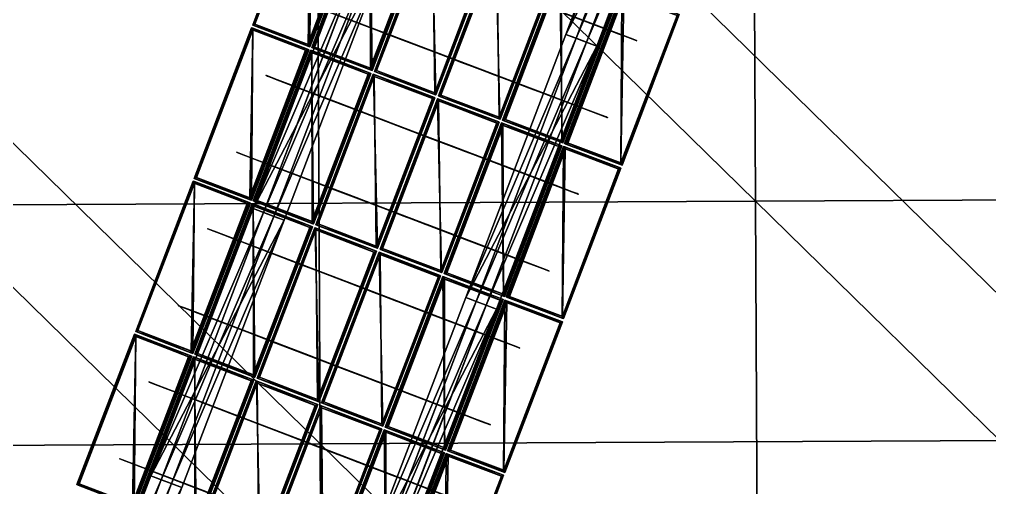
# Model space of a CAD drawing. Extents: x -372 to 678, y -263 to 741.
# Drawn here: x 276.87 to 291.61, y 249.42 to 256.54 of the extents above; entities that cross this region are included whole.
import ezdxf

# ---------------------------------------------------------------- set-up
doc = ezdxf.new("R2010")
doc.units = 0
doc.header["$LTSCALE"] = 0.0254
doc.layers.get('0').update_dxf_attribs({"linetype": 'CONTINUOUS'})
doc.layers.add('LOCATION_SNAPSHOT', color=144, linetype='CONTINUOUS')
doc.layers.add('LOCATION_TERRAIN', color=36, linetype='CONTINUOUS')

# ---------------------------------------------------------------- blocks, each defined once
blk = doc.blocks.new('LOCATION_SNAPSHOT')
at = {"color": 8}
mesh = blk.add_polyface(dxfattribs=at)
corners = [(-369.308, -262.945), (369.306, 262.947), (-371.821, 259.377), (371.824, -259.377)]
mesh.append_faces([[corners[k] for k in face] for face in [(0, 1, 2), (1, 0, 3)]], dxfattribs={"vtx0": -1, "color": 8})
blk = doc.blocks.new('LOCATION_TERRAIN')
at = {"color": 8}
mesh = blk.add_polyface(dxfattribs=at)
corners = [(281.435, 250.087, 4.674), (281.375, 262.523, 4.128), (268.814, 262.463, 4.07)]
mesh.append_faces([[corners[k] for k in face] for face in [(0, 1, 2)]], dxfattribs={"color": 8})
mesh = blk.add_polyface(dxfattribs=at)
corners = [(293.997, 250.147, 5.137), (293.937, 262.584, 4.778), (281.375, 262.523, 4.128)]
mesh.append_faces([[corners[k] for k in face] for face in [(0, 1, 2)]], dxfattribs={"color": 8})
mesh = blk.add_polyface(dxfattribs=at)
corners = [(293.997, 250.147, 5.137), (281.375, 262.523, 4.128), (281.435, 250.087, 4.674)]
mesh.append_faces([[corners[k] for k in face] for face in [(0, 1, 2)]], dxfattribs={"color": 8})
mesh = blk.add_polyface(dxfattribs=at)
corners = [(281.435, 250.087, 4.674), (268.814, 262.463, 4.07), (268.874, 250.026, 4.45)]
mesh.append_faces([[corners[k] for k in face] for face in [(0, 1, 2)]], dxfattribs={"color": 8})
mesh = blk.add_polyface(dxfattribs=at)
corners = [(294.057, 237.711, 5.556), (293.997, 250.147, 5.137), (281.435, 250.087, 4.674)]
mesh.append_faces([[corners[k] for k in face] for face in [(0, 1, 2)]], dxfattribs={"color": 8})
mesh = blk.add_polyface(dxfattribs=at)
corners = [(281.495, 237.651, 5.309), (281.435, 250.087, 4.674), (268.874, 250.026, 4.45)]
mesh.append_faces([[corners[k] for k in face] for face in [(0, 1, 2)]], dxfattribs={"color": 8})
mesh = blk.add_polyface(dxfattribs=at)
corners = [(281.495, 237.651, 5.309), (268.874, 250.026, 4.45), (268.934, 237.59, 4.913)]
mesh.append_faces([[corners[k] for k in face] for face in [(0, 1, 2)]], dxfattribs={"color": 8})
mesh = blk.add_polyface(dxfattribs=at)
corners = [(294.057, 237.711, 5.556), (281.435, 250.087, 4.674), (281.495, 237.651, 5.309)]
mesh.append_faces([[corners[k] for k in face] for face in [(0, 1, 2)]], dxfattribs={"color": 8})
blk = doc.blocks.new('LOCATION_SNAPSHOT_1')
at = {"color": 8}
mesh = blk.add_polyface(dxfattribs=at)
corners = [(-63.49, 214.773), (675.116, 740.668), (-66.007, 737.092), (677.638, 218.347)]
mesh.append_faces([[corners[k] for k in face] for face in [(0, 1, 2), (1, 0, 3)]], dxfattribs={"vtx0": -1, "color": 8})
blk = doc.blocks.new('LOCATION_TERRAIN_1')
at = {"color": 8}
mesh = blk.add_polyface(dxfattribs=at)
corners = [(288.051, 253.776, 4.765), (287.991, 266.213, 4.548), (275.43, 266.152, 4.173)]
mesh.append_faces([[corners[k] for k in face] for face in [(0, 1, 2)]], dxfattribs={"color": 8})
mesh = blk.add_polyface(dxfattribs=at)
corners = [(300.613, 253.837, 5.292), (300.553, 266.273, 5.166), (287.991, 266.213, 4.548)]
mesh.append_faces([[corners[k] for k in face] for face in [(0, 1, 2)]], dxfattribs={"color": 8})
mesh = blk.add_polyface(dxfattribs=at)
corners = [(300.613, 253.837, 5.292), (287.991, 266.213, 4.548), (288.051, 253.776, 4.765)]
mesh.append_faces([[corners[k] for k in face] for face in [(0, 1, 2)]], dxfattribs={"color": 8})
mesh = blk.add_polyface(dxfattribs=at)
corners = [(288.051, 253.776, 4.765), (275.43, 266.152, 4.173), (275.49, 253.716, 4.384)]
mesh.append_faces([[corners[k] for k in face] for face in [(0, 1, 2)]], dxfattribs={"color": 8})
mesh = blk.add_polyface(dxfattribs=at)
corners = [(300.673, 241.401, 5.596), (300.613, 253.837, 5.292), (288.051, 253.776, 4.765)]
mesh.append_faces([[corners[k] for k in face] for face in [(0, 1, 2)]], dxfattribs={"color": 8})
mesh = blk.add_polyface(dxfattribs=at)
corners = [(288.111, 241.34, 5.286), (288.051, 253.776, 4.765), (275.49, 253.716, 4.384)]
mesh.append_faces([[corners[k] for k in face] for face in [(0, 1, 2)]], dxfattribs={"color": 8})
mesh = blk.add_polyface(dxfattribs=at)
corners = [(288.111, 241.34, 5.286), (275.49, 253.716, 4.384), (275.55, 241.28, 4.961)]
mesh.append_faces([[corners[k] for k in face] for face in [(0, 1, 2)]], dxfattribs={"color": 8})
mesh = blk.add_polyface(dxfattribs=at)
corners = [(300.673, 241.401, 5.596), (288.051, 253.776, 4.765), (288.111, 241.34, 5.286)]
mesh.append_faces([[corners[k] for k in face] for face in [(0, 1, 2)]], dxfattribs={"color": 8})
blk = doc.blocks.new('GROUP_55')
at = {"color": 0}
for p, q in [((122.747, -4.022, 0.054), (118.323, -3.966, 0.03)), ((122.747, -4.022, 0.554), (118.323, -3.966, 0.53)), ((122.747, -4.022, 0.554), (118.323, -3.966, 0.53)), ((122.747, -4.022, 0.054), (118.323, -3.966, 0.03)), ((122.741, -4.522, 0.554), (122.747, -4.022, 0.554)), ((122.741, -4.522, 0.554), (122.747, -4.022, 0.554)), ((122.747, -4.022, 0.054), (122.745, -4.189, 0.054)), ((122.747, -4.022, 0.054), (122.745, -4.189, 0.054)), ((122.747, -4.022, 0.554), (122.747, -4.022, 0.054)), ((127.097, -4.069, 0.079), (122.747, -4.022, 0.054)), ((127.097, -4.069, 0.579), (122.747, -4.022, 0.554)), ((127.097, -4.069, 0.579), (122.747, -4.022, 0.554)), ((127.097, -4.069, 0.079), (122.747, -4.022, 0.054)), ((122.747, -4.022, 0.554), (122.747, -4.022, 0.054)), ((127.092, -4.569, 0.579), (127.097, -4.069, 0.579)), ((127.092, -4.569, 0.579), (127.097, -4.069, 0.579)), ((127.097, -4.069, 0.079), (127.095, -4.236, 0.079)), ((127.097, -4.069, 0.079), (127.095, -4.236, 0.079)), ((127.097, -4.069, 0.579), (127.097, -4.069, 0.079)), ((131.375, -4.106, 0.105), (127.097, -4.069, 0.079)), ((131.375, -4.106, 0.605), (127.097, -4.069, 0.579)), ((131.375, -4.106, 0.605), (127.097, -4.069, 0.579)), ((131.375, -4.106, 0.105), (127.097, -4.069, 0.079)), ((127.097, -4.069, 0.579), (127.097, -4.069, 0.079)), ((122.745, -4.189, 0.054), (118.321, -4.132, 0.03)), ((122.745, -4.189, 0.054), (118.321, -4.132, 0.03)), ((122.745, -4.189, 0.304), (118.321, -4.132, 0.28)), ((122.745, -4.189, 0.304), (118.321, -4.132, 0.28)), ((122.745, -4.189, 0.304), (122.743, -4.356, 0.304)), ((122.745, -4.189, 0.304), (122.743, -4.356, 0.304)), ((122.745, -4.189, 0.054), (122.745, -4.189, 0.304)), ((127.095, -4.236, 0.079), (122.745, -4.189, 0.054)), ((127.095, -4.236, 0.079), (122.745, -4.189, 0.054)), ((127.095, -4.236, 0.329), (122.745, -4.189, 0.304)), ((122.745, -4.189, 0.054), (122.745, -4.189, 0.304)), ((127.095, -4.236, 0.329), (122.745, -4.189, 0.304)), ((127.095, -4.236, 0.329), (127.094, -4.403, 0.329)), ((127.095, -4.236, 0.329), (127.094, -4.403, 0.329)), ((127.095, -4.236, 0.079), (127.095, -4.236, 0.329)), ((131.374, -4.273, 0.105), (127.095, -4.236, 0.079)), ((131.374, -4.273, 0.105), (127.095, -4.236, 0.079)), ((131.374, -4.273, 0.355), (127.095, -4.236, 0.329)), ((127.095, -4.236, 0.079), (127.095, -4.236, 0.329)), ((131.374, -4.273, 0.355), (127.095, -4.236, 0.329)), ((122.743, -4.356, 0.304), (118.319, -4.299, 0.28)), ((122.743, -4.356, 0.304), (118.319, -4.299, 0.28)), ((122.743, -4.356, 0.054), (118.319, -4.299, 0.03)), ((122.743, -4.356, 0.054), (118.319, -4.299, 0.03)), ((122.743, -4.356, 0.054), (122.741, -4.522, 0.054)), ((122.743, -4.356, 0.054), (122.741, -4.522, 0.054)), ((122.743, -4.356, 0.304), (122.743, -4.356, 0.054)), ((127.094, -4.403, 0.329), (122.743, -4.356, 0.304)), ((127.094, -4.403, 0.329), (122.743, -4.356, 0.304)), ((127.094, -4.403, 0.079), (122.743, -4.356, 0.054)), ((122.743, -4.356, 0.304), (122.743, -4.356, 0.054)), ((127.094, -4.403, 0.079), (122.743, -4.356, 0.054)), ((127.094, -4.403, 0.079), (127.092, -4.569, 0.079)), ((127.094, -4.403, 0.079), (127.092, -4.569, 0.079)), ((127.094, -4.403, 0.329), (127.094, -4.403, 0.079)), ((131.373, -4.439, 0.355), (127.094, -4.403, 0.329)), ((131.373, -4.439, 0.355), (127.094, -4.403, 0.329)), ((131.373, -4.439, 0.105), (127.094, -4.403, 0.079)), ((127.094, -4.403, 0.329), (127.094, -4.403, 0.079)), ((131.373, -4.439, 0.105), (127.094, -4.403, 0.079)), ((122.741, -4.522, 0.054), (118.316, -4.466, 0.03)), ((122.741, -4.522, 0.054), (118.316, -4.466, 0.03)), ((122.741, -4.522, 0.554), (118.316, -4.466, 0.53)), ((122.741, -4.522, 0.554), (118.316, -4.466, 0.53)), ((122.741, -4.522, 0.054), (122.741, -4.522, 0.554)), ((127.092, -4.569, 0.079), (122.741, -4.522, 0.054)), ((127.092, -4.569, 0.079), (122.741, -4.522, 0.054)), ((127.092, -4.569, 0.579), (122.741, -4.522, 0.554)), ((122.741, -4.522, 0.054), (122.741, -4.522, 0.554)), ((127.092, -4.569, 0.579), (122.741, -4.522, 0.554)), ((127.092, -4.569, 0.079), (127.092, -4.569, 0.579)), ((131.371, -4.606, 0.105), (127.092, -4.569, 0.079)), ((131.371, -4.606, 0.105), (127.092, -4.569, 0.079)), ((131.371, -4.606, 0.605), (127.092, -4.569, 0.579)), ((127.092, -4.569, 0.079), (127.092, -4.569, 0.579)), ((131.371, -4.606, 0.605), (127.092, -4.569, 0.579))]:
    blk.add_line(p, q, dxfattribs=at)
mesh = blk.add_polyface(dxfattribs=at)
corners = [(122.741, -4.522, 0.554), (118.323, -3.966, 0.53), (118.316, -4.466, 0.53), (122.747, -4.022, 0.554)]
mesh.append_faces([[corners[k] for k in face] for face in [(0, 1, 2), (1, 0, 3)]], dxfattribs={"vtx0": -1, "color": 0})
mesh = blk.add_polyface(dxfattribs=at)
corners = [(118.323, -3.966, 0.03), (122.745, -4.189, 0.054), (118.321, -4.132, 0.03), (122.747, -4.022, 0.054)]
mesh.append_faces([[corners[k] for k in face] for face in [(0, 1, 2), (1, 0, 3)]], dxfattribs={"vtx0": -1, "color": 0})
mesh = blk.add_polyface(dxfattribs=at)
corners = [(118.323, -3.966, 0.53), (122.747, -4.022, 0.054), (118.323, -3.966, 0.03), (122.747, -4.022, 0.554)]
mesh.append_faces([[corners[k] for k in face] for face in [(0, 1, 2), (1, 0, 3)]], dxfattribs={"vtx0": -1, "color": 0})
mesh = blk.add_polyface(dxfattribs=at)
corners = [(127.092, -4.569, 0.579), (122.747, -4.022, 0.554), (122.741, -4.522, 0.554), (127.097, -4.069, 0.579)]
mesh.append_faces([[corners[k] for k in face] for face in [(0, 1, 2), (1, 0, 3)]], dxfattribs={"vtx0": -1, "color": 0})
mesh = blk.add_polyface(dxfattribs=at)
corners = [(122.747, -4.022, 0.054), (127.095, -4.236, 0.079), (122.745, -4.189, 0.054), (127.097, -4.069, 0.079)]
mesh.append_faces([[corners[k] for k in face] for face in [(0, 1, 2), (1, 0, 3)]], dxfattribs={"vtx0": -1, "color": 0})
mesh = blk.add_polyface(dxfattribs=at)
corners = [(122.747, -4.022, 0.554), (127.097, -4.069, 0.079), (122.747, -4.022, 0.054), (127.097, -4.069, 0.579)]
mesh.append_faces([[corners[k] for k in face] for face in [(0, 1, 2), (1, 0, 3)]], dxfattribs={"vtx0": -1, "color": 0})
mesh = blk.add_polyface(dxfattribs=at)
corners = [(131.371, -4.606, 0.605), (127.097, -4.069, 0.579), (127.092, -4.569, 0.579), (131.375, -4.106, 0.605)]
mesh.append_faces([[corners[k] for k in face] for face in [(0, 1, 2), (1, 0, 3)]], dxfattribs={"vtx0": -1, "color": 0})
mesh = blk.add_polyface(dxfattribs=at)
corners = [(127.097, -4.069, 0.079), (131.374, -4.273, 0.105), (127.095, -4.236, 0.079), (131.375, -4.106, 0.105)]
mesh.append_faces([[corners[k] for k in face] for face in [(0, 1, 2), (1, 0, 3)]], dxfattribs={"vtx0": -1, "color": 0})
mesh = blk.add_polyface(dxfattribs=at)
corners = [(127.097, -4.069, 0.579), (131.375, -4.106, 0.105), (127.097, -4.069, 0.079), (131.375, -4.106, 0.605)]
mesh.append_faces([[corners[k] for k in face] for face in [(0, 1, 2), (1, 0, 3)]], dxfattribs={"vtx0": -1, "color": 0})
mesh = blk.add_polyface(dxfattribs=at)
corners = [(118.321, -4.132, 0.28), (122.743, -4.356, 0.304), (118.319, -4.299, 0.28), (122.745, -4.189, 0.304)]
mesh.append_faces([[corners[k] for k in face] for face in [(0, 1, 2), (1, 0, 3)]], dxfattribs={"vtx0": -1, "color": 0})
mesh = blk.add_polyface(dxfattribs=at)
corners = [(122.745, -4.189, 0.054), (118.321, -4.132, 0.28), (118.321, -4.132, 0.03), (122.745, -4.189, 0.304)]
mesh.append_faces([[corners[k] for k in face] for face in [(0, 1, 2), (1, 0, 3)]], dxfattribs={"vtx0": -1, "color": 0})
mesh = blk.add_polyface(dxfattribs=at)
corners = [(122.745, -4.189, 0.304), (127.094, -4.403, 0.329), (122.743, -4.356, 0.304), (127.095, -4.236, 0.329)]
mesh.append_faces([[corners[k] for k in face] for face in [(0, 1, 2), (1, 0, 3)]], dxfattribs={"vtx0": -1, "color": 0})
mesh = blk.add_polyface(dxfattribs=at)
corners = [(127.095, -4.236, 0.079), (122.745, -4.189, 0.304), (122.745, -4.189, 0.054), (127.095, -4.236, 0.329)]
mesh.append_faces([[corners[k] for k in face] for face in [(0, 1, 2), (1, 0, 3)]], dxfattribs={"vtx0": -1, "color": 0})
mesh = blk.add_polyface(dxfattribs=at)
corners = [(127.095, -4.236, 0.329), (131.373, -4.439, 0.355), (127.094, -4.403, 0.329), (131.374, -4.273, 0.355)]
mesh.append_faces([[corners[k] for k in face] for face in [(0, 1, 2), (1, 0, 3)]], dxfattribs={"vtx0": -1, "color": 0})
mesh = blk.add_polyface(dxfattribs=at)
corners = [(131.374, -4.273, 0.105), (127.095, -4.236, 0.329), (127.095, -4.236, 0.079), (131.374, -4.273, 0.355)]
mesh.append_faces([[corners[k] for k in face] for face in [(0, 1, 2), (1, 0, 3)]], dxfattribs={"vtx0": -1, "color": 0})
mesh = blk.add_polyface(dxfattribs=at)
corners = [(118.319, -4.299, 0.03), (122.741, -4.522, 0.054), (118.316, -4.466, 0.03), (122.743, -4.356, 0.054)]
mesh.append_faces([[corners[k] for k in face] for face in [(0, 1, 2), (1, 0, 3)]], dxfattribs={"vtx0": -1, "color": 0})
mesh = blk.add_polyface(dxfattribs=at)
corners = [(118.319, -4.299, 0.28), (122.743, -4.356, 0.054), (118.319, -4.299, 0.03), (122.743, -4.356, 0.304)]
mesh.append_faces([[corners[k] for k in face] for face in [(0, 1, 2), (1, 0, 3)]], dxfattribs={"vtx0": -1, "color": 0})
mesh = blk.add_polyface(dxfattribs=at)
corners = [(122.743, -4.356, 0.054), (127.092, -4.569, 0.079), (122.741, -4.522, 0.054), (127.094, -4.403, 0.079)]
mesh.append_faces([[corners[k] for k in face] for face in [(0, 1, 2), (1, 0, 3)]], dxfattribs={"vtx0": -1, "color": 0})
mesh = blk.add_polyface(dxfattribs=at)
corners = [(122.743, -4.356, 0.304), (127.094, -4.403, 0.079), (122.743, -4.356, 0.054), (127.094, -4.403, 0.329)]
mesh.append_faces([[corners[k] for k in face] for face in [(0, 1, 2), (1, 0, 3)]], dxfattribs={"vtx0": -1, "color": 0})
mesh = blk.add_polyface(dxfattribs=at)
corners = [(127.094, -4.403, 0.079), (131.371, -4.606, 0.105), (127.092, -4.569, 0.079), (131.373, -4.439, 0.105)]
mesh.append_faces([[corners[k] for k in face] for face in [(0, 1, 2), (1, 0, 3)]], dxfattribs={"vtx0": -1, "color": 0})
mesh = blk.add_polyface(dxfattribs=at)
corners = [(127.094, -4.403, 0.329), (131.373, -4.439, 0.105), (127.094, -4.403, 0.079), (131.373, -4.439, 0.355)]
mesh.append_faces([[corners[k] for k in face] for face in [(0, 1, 2), (1, 0, 3)]], dxfattribs={"vtx0": -1, "color": 0})
mesh = blk.add_polyface(dxfattribs=at)
corners = [(122.741, -4.522, 0.054), (118.316, -4.466, 0.53), (118.316, -4.466, 0.03), (122.741, -4.522, 0.554)]
mesh.append_faces([[corners[k] for k in face] for face in [(0, 1, 2), (1, 0, 3)]], dxfattribs={"vtx0": -1, "color": 0})
mesh = blk.add_polyface(dxfattribs=at)
corners = [(127.092, -4.569, 0.079), (122.741, -4.522, 0.554), (122.741, -4.522, 0.054), (127.092, -4.569, 0.579)]
mesh.append_faces([[corners[k] for k in face] for face in [(0, 1, 2), (1, 0, 3)]], dxfattribs={"vtx0": -1, "color": 0})
mesh = blk.add_polyface(dxfattribs=at)
corners = [(131.371, -4.606, 0.105), (127.092, -4.569, 0.579), (127.092, -4.569, 0.079), (131.371, -4.606, 0.605)]
mesh.append_faces([[corners[k] for k in face] for face in [(0, 1, 2), (1, 0, 3)]], dxfattribs={"vtx0": -1, "color": 0})
blk = doc.blocks.new('GROUP264_1')
at = {"color": 9}
blk.add_blockref('GROUP_55', (0, 0), dxfattribs=at)
blk = doc.blocks.new('GROUP263_1')
at = {"color": 0}
blk.add_blockref('GROUP264_1', (0, 0), dxfattribs=at)
blk = doc.blocks.new('GROUP_56')
at = {"color": 0}
for p, q in [((127.132, -4.07, 0.079), (122.781, -4.023, 0.054)), ((127.132, -4.07, 0.579), (122.781, -4.023, 0.554)), ((127.132, -4.07, 0.579), (122.781, -4.023, 0.554)), ((127.132, -4.07, 0.079), (122.781, -4.023, 0.054)), ((127.127, -4.57, 0.579), (127.132, -4.07, 0.579)), ((127.127, -4.57, 0.579), (127.132, -4.07, 0.579)), ((127.132, -4.07, 0.079), (127.13, -4.236, 0.079)), ((127.132, -4.07, 0.079), (127.13, -4.236, 0.079)), ((127.132, -4.07, 0.579), (127.132, -4.07, 0.079)), ((131.411, -4.107, 0.105), (127.132, -4.07, 0.079)), ((131.411, -4.107, 0.605), (127.132, -4.07, 0.579)), ((131.411, -4.107, 0.605), (127.132, -4.07, 0.579)), ((131.411, -4.107, 0.105), (127.132, -4.07, 0.079)), ((127.132, -4.07, 0.579), (127.132, -4.07, 0.079)), ((131.407, -4.607, 0.605), (131.411, -4.107, 0.605)), ((131.407, -4.607, 0.605), (131.411, -4.107, 0.605)), ((131.411, -4.107, 0.105), (131.41, -4.273, 0.105)), ((131.411, -4.107, 0.105), (131.41, -4.273, 0.105)), ((131.411, -4.107, 0.605), (131.411, -4.107, 0.105)), ((135.622, -4.134, 0.131), (131.411, -4.107, 0.105)), ((135.622, -4.134, 0.631), (131.411, -4.107, 0.605)), ((135.622, -4.134, 0.631), (131.411, -4.107, 0.605)), ((135.622, -4.134, 0.131), (131.411, -4.107, 0.105)), ((131.411, -4.107, 0.605), (131.411, -4.107, 0.105)), ((127.13, -4.236, 0.079), (122.779, -4.19, 0.054)), ((127.13, -4.236, 0.079), (122.779, -4.19, 0.054)), ((127.13, -4.236, 0.329), (122.779, -4.19, 0.304)), ((127.13, -4.236, 0.329), (122.779, -4.19, 0.304)), ((127.13, -4.236, 0.329), (127.129, -4.403, 0.329)), ((127.13, -4.236, 0.329), (127.129, -4.403, 0.329)), ((127.13, -4.236, 0.079), (127.13, -4.236, 0.329)), ((131.41, -4.273, 0.105), (127.13, -4.236, 0.079)), ((131.41, -4.273, 0.105), (127.13, -4.236, 0.079)), ((131.41, -4.273, 0.355), (127.13, -4.236, 0.329)), ((127.13, -4.236, 0.079), (127.13, -4.236, 0.329)), ((131.41, -4.273, 0.355), (127.13, -4.236, 0.329)), ((131.41, -4.273, 0.355), (131.409, -4.44, 0.355)), ((131.41, -4.273, 0.355), (131.409, -4.44, 0.355)), ((131.41, -4.273, 0.105), (131.41, -4.273, 0.355)), ((135.621, -4.301, 0.131), (131.41, -4.273, 0.105)), ((135.621, -4.301, 0.131), (131.41, -4.273, 0.105)), ((135.621, -4.301, 0.381), (131.41, -4.273, 0.355)), ((131.41, -4.273, 0.105), (131.41, -4.273, 0.355)), ((135.621, -4.301, 0.381), (131.41, -4.273, 0.355)), ((127.129, -4.403, 0.329), (122.777, -4.356, 0.304)), ((127.129, -4.403, 0.329), (122.777, -4.356, 0.304)), ((127.129, -4.403, 0.079), (122.777, -4.356, 0.054)), ((127.129, -4.403, 0.079), (122.777, -4.356, 0.054)), ((127.129, -4.403, 0.079), (127.127, -4.57, 0.079)), ((127.129, -4.403, 0.079), (127.127, -4.57, 0.079)), ((127.129, -4.403, 0.329), (127.129, -4.403, 0.079)), ((131.409, -4.44, 0.355), (127.129, -4.403, 0.329)), ((131.409, -4.44, 0.355), (127.129, -4.403, 0.329)), ((131.409, -4.44, 0.105), (127.129, -4.403, 0.079)), ((127.129, -4.403, 0.329), (127.129, -4.403, 0.079)), ((131.409, -4.44, 0.105), (127.129, -4.403, 0.079)), ((127.127, -4.57, 0.079), (122.775, -4.523, 0.054)), ((127.127, -4.57, 0.079), (122.775, -4.523, 0.054)), ((127.127, -4.57, 0.579), (122.775, -4.523, 0.554)), ((127.127, -4.57, 0.579), (122.775, -4.523, 0.554)), ((131.409, -4.44, 0.105), (131.407, -4.607, 0.105)), ((131.409, -4.44, 0.105), (131.407, -4.607, 0.105)), ((131.409, -4.44, 0.355), (131.409, -4.44, 0.105)), ((135.62, -4.467, 0.381), (131.409, -4.44, 0.355)), ((135.62, -4.467, 0.381), (131.409, -4.44, 0.355)), ((135.62, -4.467, 0.131), (131.409, -4.44, 0.105)), ((131.409, -4.44, 0.355), (131.409, -4.44, 0.105)), ((135.62, -4.467, 0.131), (131.409, -4.44, 0.105)), ((127.127, -4.57, 0.079), (127.127, -4.57, 0.579)), ((131.407, -4.607, 0.105), (127.127, -4.57, 0.079)), ((131.407, -4.607, 0.105), (127.127, -4.57, 0.079)), ((131.407, -4.607, 0.605), (127.127, -4.57, 0.579)), ((127.127, -4.57, 0.079), (127.127, -4.57, 0.579)), ((131.407, -4.607, 0.605), (127.127, -4.57, 0.579)), ((131.407, -4.607, 0.105), (131.407, -4.607, 0.605)), ((135.619, -4.634, 0.131), (131.407, -4.607, 0.105)), ((135.619, -4.634, 0.131), (131.407, -4.607, 0.105)), ((135.619, -4.634, 0.631), (131.407, -4.607, 0.605)), ((131.407, -4.607, 0.105), (131.407, -4.607, 0.605)), ((135.619, -4.634, 0.631), (131.407, -4.607, 0.605))]:
    blk.add_line(p, q, dxfattribs=at)
mesh = blk.add_polyface(dxfattribs=at)
corners = [(127.127, -4.57, 0.579), (122.781, -4.023, 0.554), (122.775, -4.523, 0.554), (127.132, -4.07, 0.579)]
mesh.append_faces([[corners[k] for k in face] for face in [(0, 1, 2), (1, 0, 3)]], dxfattribs={"vtx0": -1, "color": 0})
mesh = blk.add_polyface(dxfattribs=at)
corners = [(122.781, -4.023, 0.054), (127.13, -4.236, 0.079), (122.779, -4.19, 0.054), (127.132, -4.07, 0.079)]
mesh.append_faces([[corners[k] for k in face] for face in [(0, 1, 2), (1, 0, 3)]], dxfattribs={"vtx0": -1, "color": 0})
mesh = blk.add_polyface(dxfattribs=at)
corners = [(122.781, -4.023, 0.554), (127.132, -4.07, 0.079), (122.781, -4.023, 0.054), (127.132, -4.07, 0.579)]
mesh.append_faces([[corners[k] for k in face] for face in [(0, 1, 2), (1, 0, 3)]], dxfattribs={"vtx0": -1, "color": 0})
mesh = blk.add_polyface(dxfattribs=at)
corners = [(131.407, -4.607, 0.605), (127.132, -4.07, 0.579), (127.127, -4.57, 0.579), (131.411, -4.107, 0.605)]
mesh.append_faces([[corners[k] for k in face] for face in [(0, 1, 2), (1, 0, 3)]], dxfattribs={"vtx0": -1, "color": 0})
mesh = blk.add_polyface(dxfattribs=at)
corners = [(127.132, -4.07, 0.079), (131.41, -4.273, 0.105), (127.13, -4.236, 0.079), (131.411, -4.107, 0.105)]
mesh.append_faces([[corners[k] for k in face] for face in [(0, 1, 2), (1, 0, 3)]], dxfattribs={"vtx0": -1, "color": 0})
mesh = blk.add_polyface(dxfattribs=at)
corners = [(127.132, -4.07, 0.579), (131.411, -4.107, 0.105), (127.132, -4.07, 0.079), (131.411, -4.107, 0.605)]
mesh.append_faces([[corners[k] for k in face] for face in [(0, 1, 2), (1, 0, 3)]], dxfattribs={"vtx0": -1, "color": 0})
mesh = blk.add_polyface(dxfattribs=at)
corners = [(135.619, -4.634, 0.631), (131.411, -4.107, 0.605), (131.407, -4.607, 0.605), (135.622, -4.134, 0.631)]
mesh.append_faces([[corners[k] for k in face] for face in [(0, 1, 2), (1, 0, 3)]], dxfattribs={"vtx0": -1, "color": 0})
mesh = blk.add_polyface(dxfattribs=at)
corners = [(131.411, -4.107, 0.105), (135.621, -4.301, 0.131), (131.41, -4.273, 0.105), (135.622, -4.134, 0.131)]
mesh.append_faces([[corners[k] for k in face] for face in [(0, 1, 2), (1, 0, 3)]], dxfattribs={"vtx0": -1, "color": 0})
mesh = blk.add_polyface(dxfattribs=at)
corners = [(131.411, -4.107, 0.605), (135.622, -4.134, 0.131), (131.411, -4.107, 0.105), (135.622, -4.134, 0.631)]
mesh.append_faces([[corners[k] for k in face] for face in [(0, 1, 2), (1, 0, 3)]], dxfattribs={"vtx0": -1, "color": 0})
mesh = blk.add_polyface(dxfattribs=at)
corners = [(122.779, -4.19, 0.304), (127.129, -4.403, 0.329), (122.777, -4.356, 0.304), (127.13, -4.236, 0.329)]
mesh.append_faces([[corners[k] for k in face] for face in [(0, 1, 2), (1, 0, 3)]], dxfattribs={"vtx0": -1, "color": 0})
mesh = blk.add_polyface(dxfattribs=at)
corners = [(127.13, -4.236, 0.079), (122.779, -4.19, 0.304), (122.779, -4.19, 0.054), (127.13, -4.236, 0.329)]
mesh.append_faces([[corners[k] for k in face] for face in [(0, 1, 2), (1, 0, 3)]], dxfattribs={"vtx0": -1, "color": 0})
mesh = blk.add_polyface(dxfattribs=at)
corners = [(127.13, -4.236, 0.329), (131.409, -4.44, 0.355), (127.129, -4.403, 0.329), (131.41, -4.273, 0.355)]
mesh.append_faces([[corners[k] for k in face] for face in [(0, 1, 2), (1, 0, 3)]], dxfattribs={"vtx0": -1, "color": 0})
mesh = blk.add_polyface(dxfattribs=at)
corners = [(131.41, -4.273, 0.105), (127.13, -4.236, 0.329), (127.13, -4.236, 0.079), (131.41, -4.273, 0.355)]
mesh.append_faces([[corners[k] for k in face] for face in [(0, 1, 2), (1, 0, 3)]], dxfattribs={"vtx0": -1, "color": 0})
mesh = blk.add_polyface(dxfattribs=at)
corners = [(131.41, -4.273, 0.355), (135.62, -4.467, 0.381), (131.409, -4.44, 0.355), (135.621, -4.301, 0.381)]
mesh.append_faces([[corners[k] for k in face] for face in [(0, 1, 2), (1, 0, 3)]], dxfattribs={"vtx0": -1, "color": 0})
mesh = blk.add_polyface(dxfattribs=at)
corners = [(135.621, -4.301, 0.131), (131.41, -4.273, 0.355), (131.41, -4.273, 0.105), (135.621, -4.301, 0.381)]
mesh.append_faces([[corners[k] for k in face] for face in [(0, 1, 2), (1, 0, 3)]], dxfattribs={"vtx0": -1, "color": 0})
mesh = blk.add_polyface(dxfattribs=at)
corners = [(122.777, -4.356, 0.054), (127.127, -4.57, 0.079), (122.775, -4.523, 0.054), (127.129, -4.403, 0.079)]
mesh.append_faces([[corners[k] for k in face] for face in [(0, 1, 2), (1, 0, 3)]], dxfattribs={"vtx0": -1, "color": 0})
mesh = blk.add_polyface(dxfattribs=at)
corners = [(122.777, -4.356, 0.304), (127.129, -4.403, 0.079), (122.777, -4.356, 0.054), (127.129, -4.403, 0.329)]
mesh.append_faces([[corners[k] for k in face] for face in [(0, 1, 2), (1, 0, 3)]], dxfattribs={"vtx0": -1, "color": 0})
mesh = blk.add_polyface(dxfattribs=at)
corners = [(127.129, -4.403, 0.079), (131.407, -4.607, 0.105), (127.127, -4.57, 0.079), (131.409, -4.44, 0.105)]
mesh.append_faces([[corners[k] for k in face] for face in [(0, 1, 2), (1, 0, 3)]], dxfattribs={"vtx0": -1, "color": 0})
mesh = blk.add_polyface(dxfattribs=at)
corners = [(127.129, -4.403, 0.329), (131.409, -4.44, 0.105), (127.129, -4.403, 0.079), (131.409, -4.44, 0.355)]
mesh.append_faces([[corners[k] for k in face] for face in [(0, 1, 2), (1, 0, 3)]], dxfattribs={"vtx0": -1, "color": 0})
mesh = blk.add_polyface(dxfattribs=at)
corners = [(127.127, -4.57, 0.079), (122.775, -4.523, 0.554), (122.775, -4.523, 0.054), (127.127, -4.57, 0.579)]
mesh.append_faces([[corners[k] for k in face] for face in [(0, 1, 2), (1, 0, 3)]], dxfattribs={"vtx0": -1, "color": 0})
mesh = blk.add_polyface(dxfattribs=at)
corners = [(131.409, -4.44, 0.105), (135.619, -4.634, 0.131), (131.407, -4.607, 0.105), (135.62, -4.467, 0.131)]
mesh.append_faces([[corners[k] for k in face] for face in [(0, 1, 2), (1, 0, 3)]], dxfattribs={"vtx0": -1, "color": 0})
mesh = blk.add_polyface(dxfattribs=at)
corners = [(131.409, -4.44, 0.355), (135.62, -4.467, 0.131), (131.409, -4.44, 0.105), (135.62, -4.467, 0.381)]
mesh.append_faces([[corners[k] for k in face] for face in [(0, 1, 2), (1, 0, 3)]], dxfattribs={"vtx0": -1, "color": 0})
mesh = blk.add_polyface(dxfattribs=at)
corners = [(131.407, -4.607, 0.105), (127.127, -4.57, 0.579), (127.127, -4.57, 0.079), (131.407, -4.607, 0.605)]
mesh.append_faces([[corners[k] for k in face] for face in [(0, 1, 2), (1, 0, 3)]], dxfattribs={"vtx0": -1, "color": 0})
mesh = blk.add_polyface(dxfattribs=at)
corners = [(135.619, -4.634, 0.131), (131.407, -4.607, 0.605), (131.407, -4.607, 0.105), (135.619, -4.634, 0.631)]
mesh.append_faces([[corners[k] for k in face] for face in [(0, 1, 2), (1, 0, 3)]], dxfattribs={"vtx0": -1, "color": 0})
blk = doc.blocks.new('GROUP265_1')
at = {"color": 9}
blk.add_blockref('GROUP_56', (0, 0), dxfattribs=at)
blk = doc.blocks.new('GROUP264_2')
at = {"color": 0}
blk.add_blockref('GROUP265_1', (0, 0), dxfattribs=at)
blk = doc.blocks.new('SOLAR_PANEL_1')
at = {"color": 0}
for p, q in [((0, 0.025), (0, 2.475)), ((0, 2.475), (1, 2.475)), ((0, 2.475), (1, 2.475)), ((0, 2.475), (0, 2.475, 0.05)), ((0, 2.475, 0.05), (1, 2.475, 0.05)), ((0, 0.025), (0, 2.475)), ((0, 0.025, 0.05), (0, 2.475, 0.05)), ((0, 2.475), (0, 2.475, 0.05)), ((0, 2.475, 0.05), (1, 2.475, 0.05)), ((0, 0.025, 0.05), (0, 2.475, 0.05)), ((0.975, 2.45, 0.05), (0.025, 2.45, 0.05)), ((0.025, 2.45, 0.05), (0.025, 0.05, 0.05)), ((0.975, 2.45, 0.05), (0.025, 2.45, 0.05)), ((0.025, 2.45, 0.05), (0.025, 2.45, 0.04)), ((0.975, 2.45, 0.04), (0.025, 2.45, 0.04)), ((0.025, 2.45, 0.05), (0.025, 0.05, 0.05)), ((0.025, 2.45, 0.04), (0.025, 0.05, 0.04)), ((0.025, 2.45, 0.05), (0.025, 2.45, 0.04)), ((0.025, 2.45, 0.04), (0.025, 0.05, 0.04)), ((0.975, 2.45, 0.04), (0.025, 2.45, 0.04)), ((0.975, 0.05, 0.05), (0.975, 2.45, 0.05)), ((0.975, 2.45, 0.05), (0.975, 2.45, 0.04)), ((0.975, 0.05, 0.05), (0.975, 2.45, 0.05)), ((0.975, 2.45, 0.05), (0.975, 2.45, 0.04)), ((0.975, 0.05, 0.04), (0.975, 2.45, 0.04)), ((0.975, 0.05, 0.04), (0.975, 2.45, 0.04)), ((1, 2.475), (1, 0.025)), ((1, 2.475), (1, 0.025)), ((1, 2.475), (1, 2.475, 0.05)), ((1, 2.475, 0.05), (1, 0.025, 0.05)), ((1, 2.475), (1, 2.475, 0.05)), ((1, 2.475, 0.05), (1, 0.025, 0.05)), ((1, 0.025), (0, 0.025)), ((0, 0.025), (0, 0.025, 0.05)), ((1, 0.025), (0, 0.025)), ((1, 0.025, 0.05), (0, 0.025, 0.05)), ((0, 0.025), (0, 0.025, 0.05)), ((1, 0.025, 0.05), (0, 0.025, 0.05)), ((0.025, 0.05, 0.05), (0.975, 0.05, 0.05)), ((0.025, 0.05, 0.05), (0.025, 0.05, 0.04)), ((0.025, 0.05, 0.05), (0.975, 0.05, 0.05)), ((0.025, 0.05, 0.04), (0.975, 0.05, 0.04)), ((0.025, 0.05, 0.05), (0.025, 0.05, 0.04)), ((0.025, 0.05, 0.04), (0.975, 0.05, 0.04)), ((0.975, 0.05, 0.05), (0.975, 0.05, 0.04)), ((0.975, 0.05, 0.05), (0.975, 0.05, 0.04)), ((1, 0.025), (1, 0.025, 0.05)), ((1, 0.025), (1, 0.025, 0.05))]:
    blk.add_line(p, q, dxfattribs=at)
mesh = blk.add_polyface(dxfattribs=at)
corners = [(0, 2.475), (1, 0.025), (0, 0.025), (1, 2.475)]
mesh.append_faces([[corners[k] for k in face] for face in [(0, 1, 2), (1, 0, 3)]], dxfattribs={"vtx0": -1, "color": 0})
mesh = blk.add_polyface(dxfattribs=at)
corners = [(0, 2.475, 0.05), (1, 2.475), (0, 2.475), (1, 2.475, 0.05)]
mesh.append_faces([[corners[k] for k in face] for face in [(0, 1, 2), (1, 0, 3)]], dxfattribs={"vtx0": -1, "color": 0})
mesh = blk.add_polyface(dxfattribs=at)
corners = [(0, 2.475, 0.05), (0, 0.025), (0, 0.025, 0.05), (0, 2.475)]
mesh.append_faces([[corners[k] for k in face] for face in [(0, 1, 2), (1, 0, 3)]], dxfattribs={"vtx0": -1, "color": 0})
mesh = blk.add_polyface(dxfattribs=at)
corners = [(0, 0.025, 0.05), (0.025, 0.05, 0.05), (0, 2.475, 0.05), (1, 0.025, 0.05), (0.975, 0.05, 0.05), (0.975, 2.45, 0.05), (0.025, 2.45, 0.05), (1, 2.475, 0.05)]
mesh.append_faces([[corners[k] for k in face] for face in [(0, 1, 2), (1, 3, 4), (4, 3, 5), (2, 6, 7), (6, 2, 1), (7, 5, 3)]], dxfattribs={"vtx0": -1, "vtx1": -1, "color": 0})
mesh.append_faces([[corners[k] for k in face] for face in [(1, 0, 3), (7, 6, 5)]], dxfattribs={"vtx0": -1, "vtx2": -1, "color": 0})
mesh = blk.add_polyface(dxfattribs=at)
corners = [(0.975, 2.45, 0.05), (0.025, 2.45, 0.04), (0.975, 2.45, 0.04), (0.025, 2.45, 0.05)]
mesh.append_faces([[corners[k] for k in face] for face in [(0, 1, 2), (1, 0, 3)]], dxfattribs={"vtx0": -1, "color": 0})
mesh = blk.add_polyface(dxfattribs=at)
corners = [(0.025, 2.45, 0.04), (0.025, 0.05, 0.05), (0.025, 0.05, 0.04), (0.025, 2.45, 0.05)]
mesh.append_faces([[corners[k] for k in face] for face in [(0, 1, 2), (1, 0, 3)]], dxfattribs={"vtx0": -1, "color": 0})
at = {"color": 153}
mesh = blk.add_polyface(dxfattribs=at)
corners = [(0.975, 0.05, 0.04), (0.025, 2.45, 0.04), (0.025, 0.05, 0.04), (0.975, 2.45, 0.04)]
mesh.append_faces([[corners[k] for k in face] for face in [(0, 1, 2), (1, 0, 3)]], dxfattribs={"vtx0": -1, "color": 153})
at = {"color": 0}
mesh = blk.add_polyface(dxfattribs=at)
corners = [(0.975, 2.45, 0.05), (0.975, 0.05, 0.04), (0.975, 0.05, 0.05), (0.975, 2.45, 0.04)]
mesh.append_faces([[corners[k] for k in face] for face in [(0, 1, 2), (1, 0, 3)]], dxfattribs={"vtx0": -1, "color": 0})
mesh = blk.add_polyface(dxfattribs=at)
corners = [(1, 2.475), (1, 0.025, 0.05), (1, 0.025), (1, 2.475, 0.05)]
mesh.append_faces([[corners[k] for k in face] for face in [(0, 1, 2), (1, 0, 3)]], dxfattribs={"vtx0": -1, "color": 0})
mesh = blk.add_polyface(dxfattribs=at)
corners = [(1, 0.025), (0, 0.025, 0.05), (0, 0.025), (1, 0.025, 0.05)]
mesh.append_faces([[corners[k] for k in face] for face in [(0, 1, 2), (1, 0, 3)]], dxfattribs={"vtx0": -1, "color": 0})
mesh = blk.add_polyface(dxfattribs=at)
corners = [(0.025, 0.05, 0.04), (0.975, 0.05, 0.05), (0.975, 0.05, 0.04), (0.025, 0.05, 0.05)]
mesh.append_faces([[corners[k] for k in face] for face in [(0, 1, 2), (1, 0, 3)]], dxfattribs={"vtx0": -1, "color": 0})
blk = doc.blocks.new('SOLAR_PANEL_STRUCTURE')
at = {"color": 0}
for p, q in [((5.014, 0, -0.009), (2.98, 0, -0.009)), ((2.98, 0, 0.031), (3.456, 0, 0.031)), ((3.456, 0, 0.031), (2.98, 0, 0.716)), ((3.021, 0, 0.728), (3.496, 0, 0.045)), ((3.496, 0, 0.045), (3.971, 0, 0.647)), ((4.009, 0, 0.631), (3.536, 0, 0.031)), ((3.536, 0, 0.031), (4.457, 0, 0.031)), ((4.457, 0, 0.031), (4.009, 0, 0.631)), ((4.059, 0, 0.63), (4.501, 0, 0.039)), ((4.501, 0, 0.039), (4.964, 0, 0.396)), ((4.555, 0, 0.031), (4.989, 0, 0.031)), ((4.989, 0, 0.365), (4.555, 0, 0.031)), ((4.989, 0, 0.031), (4.989, 0, 0.365)), ((5.417, 0, 0.2), (5.014, 0, -0.009)), ((5.029, 0, 0.374), (5.029, 0, 0.044)), ((5.029, 0, 0.044), (5.37, 0, 0.221)), ((5.496, 0, 0.165), (5.513, 0, 0.201))]:
    blk.add_line(p, q, dxfattribs=at)
at = {"color": 0, "extrusion": (4.81162e-16, 1, -7.04887e-16)}
blk.add_arc((-2.98, -5.374), 6.145, 90, 114.4293, dxfattribs=at)
at = {"color": 0}
mesh = blk.add_polyface(dxfattribs=at)
corners = [(4.457, 0, 0.031), (4.555, 0, 0.031), (3.536, 0, 0.031), (4.501, 0, 0.039), (4.989, 0, 0.365), (4.964, 0, 0.396), (5.029, 0, 0.374), (4.009, 0, 0.631), (4.059, 0, 0.63), (3.496, 0, 0.045), (3.971, 0, 0.647), (3.456, 0, 0.031), (2.98, 0, 0.716), (3.021, 0, 0.728), (2.98, 0, 0.771), (5.014, 0, -0.009), (5.029, 0, 0.044), (5.417, 0, 0.2), (4.989, 0, 0.031), (2.98, 0, -0.009), (5.37, 0, 0.221), (5.513, 0, 0.201), (5.016, 0, 0.424), (4.013, 0, 0.684), (5.496, 0, 0.165), (2.98, 0, 0.031)]
mesh.append_faces([[corners[k] for k in face] for face in [(0, 1, 2), (1, 3, 4), (7, 3, 0), (3, 7, 8), (9, 12, 13), (15, 16, 17), (18, 2, 1), (21, 20, 22), (22, 8, 23), (23, 13, 14), (4, 16, 18), (16, 4, 6)]], dxfattribs={"vtx0": -1, "vtx1": -1, "color": 0})
mesh.append_faces([[corners[k] for k in face] for face in [(1, 0, 3), (4, 5, 6), (11, 9, 2), (16, 15, 18), (18, 19, 11), (18, 11, 2), (17, 20, 21), (22, 6, 5), (23, 8, 7), (23, 7, 10)]], dxfattribs={"vtx0": -1, "vtx1": -1, "vtx2": -1, "color": 0})
mesh.append_faces([[corners[k] for k in face] for face in [(4, 3, 5), (9, 7, 2), (7, 9, 10), (9, 11, 12), (13, 12, 14), (18, 15, 19), (17, 16, 20), (22, 20, 6), (22, 5, 8), (23, 10, 13)]], dxfattribs={"vtx0": -1, "vtx2": -1, "color": 0})
mesh.append_faces([[corners[k] for k in face] for face in [(25, 11, 19)]], dxfattribs={"vtx1": -1, "color": 0})
mesh.append_faces([[corners[k] for k in face] for face in [(21, 24, 17)]], dxfattribs={"vtx2": -1, "color": 0})
blk = doc.blocks.new('GROUP0_4')
at = {"color": 0, "extrusion": (-0.411361, -5.15876e-17, 0.911472), "rotation": 90.00000000000011}
blk.add_blockref('SOLAR_PANEL_1', (1.25, -4.205, 2.182), dxfattribs=at)
at = {"color": 0, "extrusion": (-0.251634, -1.95439e-17, 0.967823), "rotation": 90.00000000000001}
blk.add_blockref('SOLAR_PANEL_1', (1.25, -3.484, 1.613), dxfattribs=at)
at = {"color": 0, "extrusion": (-0.084688, 3.20437e-17, 0.996408), "rotation": 90.00000000000004}
blk.add_blockref('SOLAR_PANEL_1', (1.25, -2.678, 1.175), dxfattribs=at)
at = {"color": 0, "extrusion": (0.084688, -2.46519e-32, 0.996408), "rotation": 270.0000000000001}
blk.add_blockref('SOLAR_PANEL_1', (-1.25, 1.809, 0.878), dxfattribs=at)
at = {"color": 0, "extrusion": (0.251634, -1.95439e-17, 0.967823), "rotation": 270}
blk.add_blockref('SOLAR_PANEL_1', (-1.25, 0.903, 0.733), dxfattribs=at)
at = {"color": 0, "extrusion": (0.411361, -1.95439e-17, 0.911472), "rotation": 270}
blk.add_blockref('SOLAR_PANEL_1', (-1.25, -0.015, 0.742), dxfattribs=at)
at = {"color": 9, "rotation": 180}
for p in [(1.23, 0.625, 0.259), (1.23, -0.625, 0.259)]:
    blk.add_blockref('SOLAR_PANEL_STRUCTURE', p, dxfattribs=at)
at = {"color": 9}
for p in [(-4.73, 0.625, 0.259), (-4.73, -0.625, 0.259)]:
    blk.add_blockref('SOLAR_PANEL_STRUCTURE', p, dxfattribs=at)
blk = doc.blocks.new('GROUP265_2')
at = {"color": 0, "extrusion": (-0.002152, -0.00567, 0.999982), "rotation": 159.2131261972368}
blk.add_blockref('GROUP0_4', (282.055, 257.254, 16.106), dxfattribs=at)
at = {"color": 0, "extrusion": (-0.002131, -0.005604, 0.999982), "rotation": 159.181726692461}
blk.add_blockref('GROUP0_4', (281.168, 254.921, 16.129), dxfattribs=at)
at = {"color": 0, "extrusion": (-0.002058, -0.005384, 0.999983), "rotation": 159.0777818433932}
blk.add_blockref('GROUP0_4', (280.278, 252.586, 16.205), dxfattribs=at)
at = {"color": 0, "extrusion": (-0.002039, -0.005325, 0.999984), "rotation": 159.0499797461692}
blk.add_blockref('GROUP0_4', (279.386, 250.255, 16.225), dxfattribs=at)

msp = doc.modelspace()

# ---------------------------------------------------------------- block references
at = {"color": 0}
for name, p, rotation in [('GROUP263_1', (232.477, 135.887, 17.82), 69.68402965407222), ('GROUP264_2', (235.692, 134.503, 17.82), 69.68348705942535)]:
    msp.add_blockref(name, p, dxfattribs=dict(at, rotation=rotation))
msp.add_blockref('GROUP265_2', (0, 0), dxfattribs=at)
at = {"layer": 'LOCATION_SNAPSHOT', "color": 0}
for name in ['LOCATION_SNAPSHOT_1', 'LOCATION_SNAPSHOT']:
    msp.add_blockref(name, (0, 0), dxfattribs=at)
at = {"layer": 'LOCATION_TERRAIN', "color": 0}
for name in ['LOCATION_TERRAIN_1', 'LOCATION_TERRAIN']:
    msp.add_blockref(name, (0, 0), dxfattribs=at)

doc.saveas('drawing.dxf')
